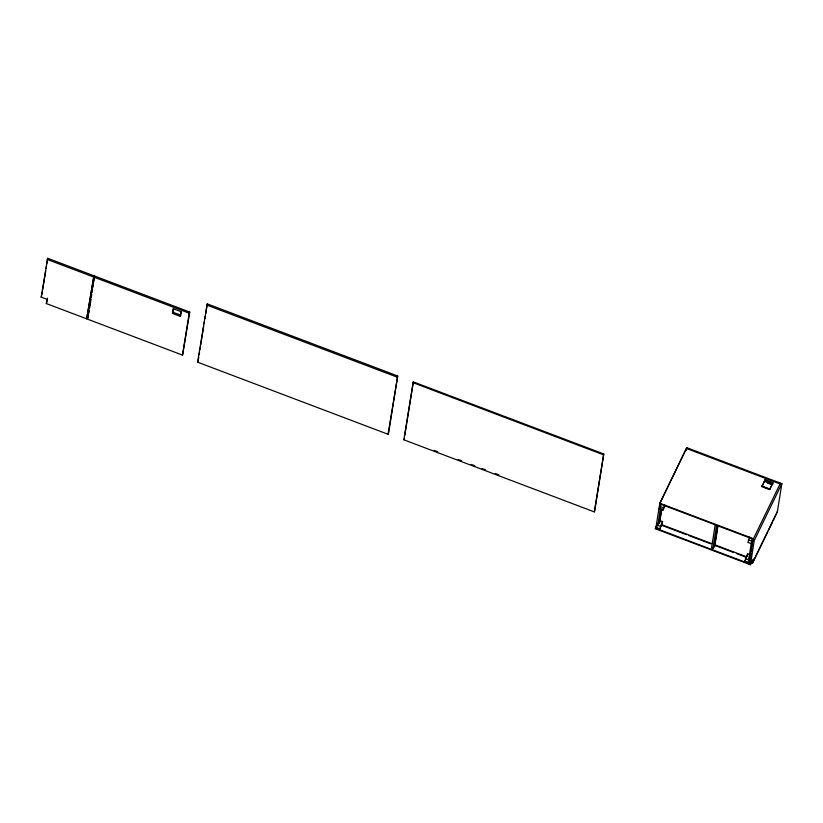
<?xml version="1.0" encoding="UTF-8"?>
<svg xmlns="http://www.w3.org/2000/svg" width="823" height="823" viewBox="0 0 823 823"><rect width="100%" height="100%" fill="white"/><g stroke="black" fill="none" stroke-linecap="round" stroke-linejoin="round"><path stroke-width="1.23" d="M767.664 532.039L752.489 563.364L753.179 559.012L750.411 564.722L655.334 528.736L657.351 524.21M772.303 522.492L768.497 530.331L768.661 529.58M47.004 299.346L41.15 297.124L47.703 258.278L93.915 275.767L86.693 318.84L46.335 303.564L47.559 298.204M41.901 294.727L42.302 292.216M42.703 289.696L45.707 270.849M46.098 268.329L46.5 265.819M46.901 263.309L47.703 258.278M47.395 299.253L46.335 303.564M86.693 318.84L93.915 275.767M94.131 277.207L87.464 319.129L182.541 355.125L189.763 312.051L94.686 276.065L94.131 277.207L189.208 313.193L182.541 355.125M88.02 317.987L88.411 315.528M88.812 313.059L89.203 310.59M89.594 308.121L90.962 299.49M91.353 297.031L91.744 294.562M92.145 292.093L92.536 289.624M92.927 287.165L93.318 284.696M93.709 282.227L94.686 276.065M172.46 313.398L173.2 308.718L181.009 311.67L180.258 316.351L172.46 313.398L173.571 308.738M180.998 314.036L181.379 311.701M197.592 362.171L207.242 303.882L397.694 375.977L388.6 433.124L388.045 434.266L197.592 362.171L198.148 361.03M198.343 359.785L198.744 357.305M199.135 354.816L199.536 352.337M199.927 349.847L200.318 347.368M200.719 344.878L203.682 326.247M204.073 323.758L204.474 321.279M204.865 318.789L205.256 316.31M205.657 313.82L207.242 303.882M388.045 434.266L397.694 375.977M403.846 439.801L413.3 381.882L603.753 453.977L594.669 511.134L594.299 511.896L403.846 439.801L404.216 439.04M404.803 435.305L413.3 381.882M594.299 511.896L603.753 453.977M751.214 561.986L752.623 562.52L777.437 511.412L781.85 483.677L686.783 447.691L659.809 503.244L656.044 526.905L657.443 527.43M656.24 527.492L657.268 523.644L658.009 523.922L659.676 520.496L662.597 521.597L659.902 528.88L656.24 527.492L657.268 523.644M660.972 505.281L660.231 504.993L659.202 508.84L662.875 510.229L665.149 505.538M659.953 506.711L660.231 504.993M657.834 525.002L660.54 507.986M659.676 520.496L659.264 523.068L661.517 509.375M659.521 523.551L661.887 508.614M659.902 528.88L662.597 521.597M662.875 510.229L664.655 504.838M686.382 450.212L686.783 447.691M715.208 524.817L711.535 547.912L712.944 548.447L715.105 544.003M712.944 548.447L716.617 525.352M717.81 525.403L714.642 545.32L715.012 544.559M714.621 547.058L717.985 525.887M748.858 558.313L749.599 558.591L748.58 562.438L744.908 561.049L747.603 553.776L750.525 554.887M749.65 537.018L747.87 542.408L751.543 543.797L752.572 539.95L751.831 539.672M747.191 556.358L747.603 553.776M751.399 542.378L748.457 560.895L749.197 561.173M748.58 562.438L749.599 558.591M751.543 543.797L752.572 539.95M749.002 564.187L752.85 539.97L780.441 483.152M750.092 559.928L749.712 562.356L748.302 561.831M750.483 557.5L751.06 553.848M751.45 551.42L751.831 548.992M752.222 546.554L752.603 544.126M752.994 541.699L753.467 538.705L659.809 503.244M765.092 479.747L761.923 486.66L765.092 479.747L772.9 482.7L769.731 489.613M750.411 564.722L754.259 540.505L781.85 483.677M779.988 484.469L780.07 483.914L686.413 448.453L659.717 503.81L753.384 539.271M777.344 511.608L773.167 520.764L773.435 519.838M767.52 532.008L767.674 531.617M772.334 522.029L772.139 522.656M41.15 297.124L41.706 295.982M180.258 316.351L180.813 315.209L173.015 312.256M189.208 313.193L189.763 312.051M655.334 528.736L657.258 524.776M772.9 482.7L769.824 489.047L762.016 486.095M744.908 561.049L746.276 558.231M765.009 480.303L772.818 483.266M764.557 481.342L772.869 484.49M767.386 483.008L770.925 484.346M761.47 486.187L769.721 489.315M763.034 487.082L768.61 489.191M412.93 382.644L603.382 454.749M206.686 305.024L397.139 377.119M47.148 259.42L93.359 276.909M752.85 539.97L754.259 540.505M659.614 506.268L663.287 507.657M748.282 539.837L751.955 541.225M661.435 524.58L711.864 543.674M714.271 544.589L746.687 556.862M661.342 525.146L686.557 534.693M688.964 535.598L710.578 543.787M715.382 545.598L733.499 552.459M736.996 553.786L745.401 556.965M656.651 524.909L660.313 526.298M745.319 558.478L748.981 559.866M655.427 528.171L749.095 563.632M434.153 450.366L437.754 451.734M458.113 459.44L461.703 460.798M471.291 464.429L474.881 465.787M482.072 468.513L485.663 469.871M495.251 473.492L498.841 474.861"/></g></svg>
